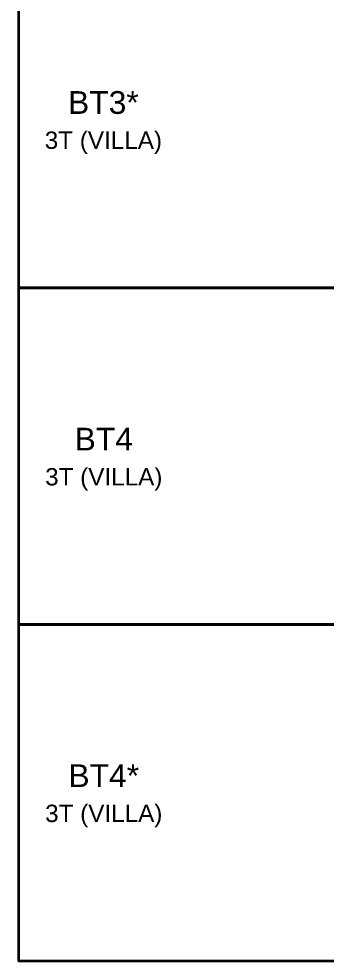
# Model space of a CAD drawing. Header units: millimetres. Extents: x 33748 to 451939, y -263262 to 62681.
# Drawn here: x 123414 to 176506, y -263262 to -100290 of the extents above; entities that cross this region are included whole.
import ezdxf
from ezdxf.enums import TextEntityAlignment as Align

# ---------------------------------------------------------------- set-up
doc = ezdxf.new("R2010")
doc.units = ezdxf.units.MM
doc.layers.add('-CONCRETE', color=1, linetype='Continuous', lineweight=35)
doc.layers.add('-TEXT', color=7, linetype='Continuous', lineweight=15)
doc.styles.add('1', font='arial.ttf')

msp = doc.modelspace()

# ---------------------------------------------------------------- linework, layer by layer
at = {"layer": '-CONCRETE', "color": 1}
for points in [[(123413.8, -94455), (451939.1, -94455), (451939.1, -146833.8), (123413.8, -146833.8)], [(123413.8, -146833.8), (451939.1, -146833.8), (451939.1, -205047.7), (123413.8, -205047.7)], [(123413.8, -205047.7), (451939.1, -205047.7), (451939.1, -263261.7), (123413.8, -263261.7)]]:
    msp.add_lwpolyline(points, close=True, dxfattribs=at)

# ---------------------------------------------------------------- texts
at = {"layer": '-TEXT', "color": 4, "style": '1'}
for s, height, p in [('BT3*', 3936.2, (138017.4, -117906)), ('3T (VILLA)', 3000, (138017.4, -123673.3)), ('BT4', 3936.2, (138084.4, -176119.9)), ('3T (VILLA)', 3000, (138084.4, -181887.2)), ('BT4*', 3936.2, (138084.4, -234333.8)), ('3T (VILLA)', 3000, (138084.4, -240101.1))]:
    msp.add_text(s, height=height, dxfattribs=at).set_placement(p, align=Align.BOTTOM_CENTER)

doc.saveas('drawing.dxf')
